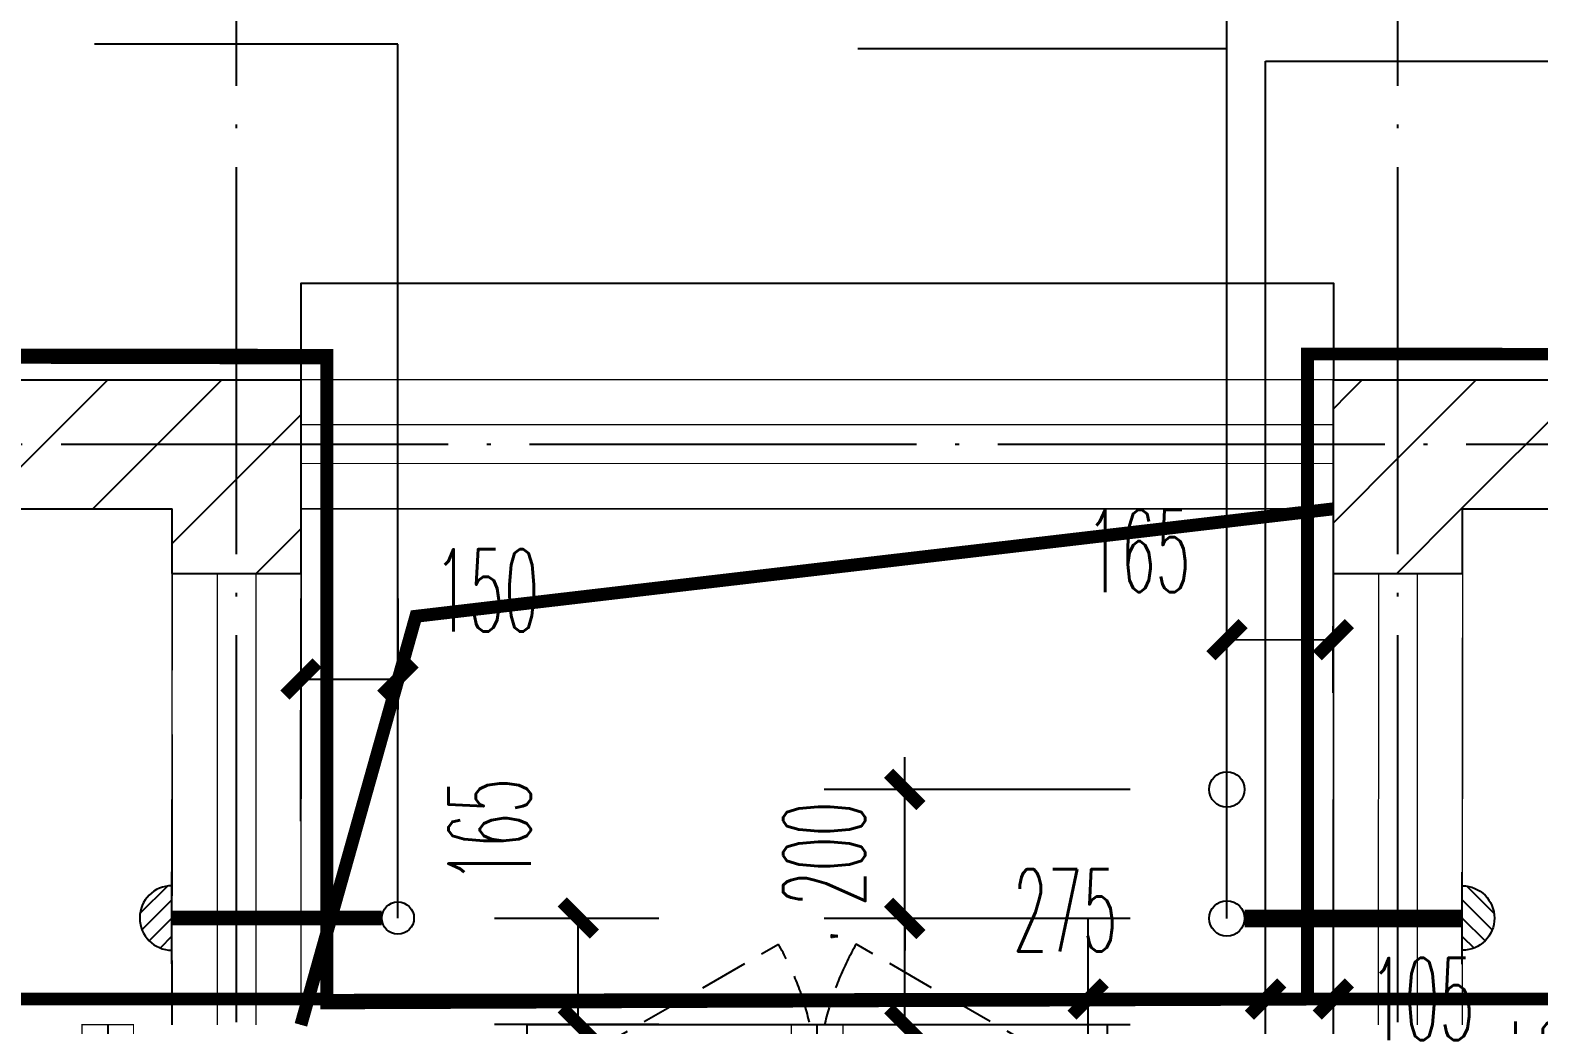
# Model space of a CAD drawing. Extents: x 27938 to 1507990, y 110129 to 923079.
# Drawn here: x 1205644 to 1207982, y 590024 to 591566 of the extents above; entities that cross this region are included whole.
import ezdxf

# ---------------------------------------------------------------- set-up
doc = ezdxf.new("R2010")
doc.units = 0
doc.header["$LTSCALE"] = 1000
doc.header["$MEASUREMENT"] = 0
doc.linetypes.add('DASH', pattern=[0.35, 0.25, -0.1])
doc.linetypes.add('DOTE', pattern=[2.4200000000000004, 2, -0.2, 0.02, -0.2])
for name, color, linetype in [('----建筑底图', 8, 'Continuous'), ('DIM_SYMB', 3, 'Continuous'), ('DIM_凝结', 150, 'Continuous'), ('DIM_废水', 31, 'Continuous'), ('DIM_污水', 2, 'Continuous'), ('DIM_雨水', 4, 'Continuous'), ('DOTE', 1, 'Continuous'), ('LVTRY', 6, 'Continuous'), ('PIPE-凝结', 150, 'N'), ('PIPE-废水', 31, 'TG_F'), ('PUB_HATCH', 8, 'Continuous'), ('VPIPE-凝结', 150, 'N'), ('VPIPE-废水', 31, 'Continuous'), ('VPIPE-雨水', 4, 'Y'), ('WALL', 9, 'Continuous'), ('WINDOW', 4, 'Continuous'), ('WINDOW_TEXT', 7, 'Continuous'), ('机电标识类', 1, 'Continuous'), ('看线', 251, 'Continuous')]:
    doc.layers.add(name, color=color, linetype=linetype)
doc.layers.add('S-L主梁线', color=4, linetype='DASH', plot=False)
for name, color, linetype, lineweight in [('平面-栏杆', 135, 'Continuous', 15), ('平面-看线', 45, 'Continuous', 15), ('平面-空调室内机', 176, 'Continuous', 9), ('空调', 76, 'Continuous', 13)]:
    doc.layers.add(name, color=color, linetype=linetype, lineweight=lineweight)
doc.styles.add('_TCH_DIM_T3', font='SIMPLEX.shx', dxfattribs={"width": 0.4941176470588236, "bigfont": 'GBCBIG.shx'})
doc.styles.add('_TCH_WINDOW', font='SIMPLEX.shx', dxfattribs={"width": 0.7, "height": 3.5, "bigfont": 'GBCBIG.shx'})
doc.styles.get("Standard").update_dxf_attribs({"font": 'gbenor.shx', "bigfont": 'gbcbig.shx'})
doc.styles.add('TG_LINETYPE', font='SIMPLEX', dxfattribs={"width": 0.8, "height": 3, "bigfont": 'HZTXT'})
doc.linetypes.add('N', pattern='A,3,-0.2,["N",Standard,S=0.25,R=0,X=-0.1,Y=-0.115],-0.2', length=3.4)
doc.linetypes.add('TG_F', pattern='A,2,-0.3,["F",TG_LINETYPE,S=0.1,R=0,X=-0.23,Y=-0.15],0', length=2.3)
doc.linetypes.add('Y', pattern='A,3,-0.2,["Y",Standard,S=0.25,R=0,X=-0.1,Y=-0.115],-0.2', length=3.4)
doc.dimstyles.new('_TWT_ARCH&&50', dxfattribs={"dimtxt": 127.5, "dimasz": 50, "dimexe": 125, "dimexo": 150, "dimgap": 61.25000000000001, "dimtad": 1, "dimdec": 0, "dimzin": 0, "dimdsep": 46, "dimtxsty": '_TCH_DIM_T3', "dimblk": 'ARCHTICK', "dimcen": 0.09, "dimclrt": 7, "dimazin": 2, "dimtfac": 1, "dimtdec": 0, "dimtix": 1, "dimtmove": 2, "dimatfit": 3, "dimfxl": 1, "dimtolj": 1, "dimtzin": 0, "dimarcsym": 0})
pattern_1 = [(45, (0, 89.755675), (-88.38838300365748, 88.3883830036575), [])]

# ---------------------------------------------------------------- blocks, each defined once
blk = doc.blocks.new('dongkong')
blk.add_wipeout([(-603756.0415179721, 210770.96306340612), (-603756.0415180603, 210570.80961624245), (-603836.0415181214, 210570.80961593534), (-603836.0415181519, 210770.96306307407)])
at = {"layer": '机电标识类', "color": 250, "linetype": 'DASH', "ltscale": 400}
for p, q in [((-603796.0415180789, 210770.9630630909), (-603796.0415180789, 210570.8096162414)), ((-603896.0415180789, 210670.6929921169), (-603696.0415180789, 210670.6929921169))]:
    blk.add_line(p, q, dxfattribs=at)
at = {"layer": '空调', "color": 6, "linetype": 'DASH', "const_width": 2}
blk.add_lwpolyline([(-603756.0415180789, 210770.9630630909), (-603756.0415180789, 210570.8096162414), (-603836.0415180789, 210570.8096162414), (-603836.0415180789, 210770.9630630909)], close=True, dxfattribs=at)
blk = doc.blocks.new('A$C7A951E79')
at = {"layer": 'LVTRY'}
for p, q in [((-0.03019816137384623, -71.1504577078158), (0.03032669913955033, 71.45330783701502)), ((-7.071067817567382, 49.49747468566056), (-49.49747468711575, 7.071067807148211)), ((0.01200970011996105, 28.29628095228691), (-46.54583911696682, -18.26156787434593)), ((0, 0), (-35.35533905785996, -35.35533906542696)), ((-0.01200970011996105, -28.29628095240332), (-18.26156786479987, -46.54583912075032))]:
    blk.add_line(p, q, dxfattribs=at)
blk.add_arc((6.426847539842129e-05, 0.1514250643085688), 49.94917711705559, 89.97568208789981, 269.9756820878998, dxfattribs=at)
blk.add_point((0, 0), dxfattribs=at)
blk = doc.blocks.new('A$C42425DA4')
blk.add_blockref('A$C7A951E79', (0, 0))
at = {"xscale": -1}
blk.add_blockref('A$C7A951E79', (1999.999956012238, -0.1018388064112514), dxfattribs=at)
blk = doc.blocks.new('$WINLIB2D$00000001')
at = {"color": 0}
for points in [[(-0.4999999999999964, 0.5000000000000142), (-0.4999999999999964, -0.4999999999999858)], [(-0.4999999999999964, 0.5000000000000142), (0.5000000000000036, 0.5000000000000142)], [(0.5000000000000036, -0.4999999999999858), (0.5000000000000036, 0.5000000000000142)], [(0.5000000000000036, 0.1666666666666714), (-0.4999999999999964, 0.1666666666666714)], [(0.5000000000000036, -0.1666666666666572), (-0.4999999999999964, -0.1666666666666572)], [(-0.4999999999999964, -0.4999999999999858), (0.5000000000000036, -0.4999999999999858)]]:
    blk.add_lwpolyline(points, dxfattribs=at)
blk = doc.blocks.new('A$C149A4CC3')
at = {"layer": 'PUB_HATCH'}
h = blk.add_hatch(dxfattribs=at)
h.set_pattern_fill('普通砖', color=256, scale=50, style=0)
h.set_pattern_definition(pattern_1)
h.paths.add_polyline_path([(-20799.99999974663, -15710.08435559255), (-20400.00000048985, -15710.08435562209), (-20200.00000049461, -15510.08435563704), (-20799.99999973183, -15510.08435559255)])
h = blk.add_hatch(dxfattribs=at)
h.set_pattern_fill('普通砖', color=256, scale=50, style=0)
h.set_pattern_definition(pattern_1)
h.paths.add_polyline_path([(-20200.0000004872, -15810.08435551089), (-20200.00000049461, -15510.08435563704), (-20400.00000048985, -15710.08435562209), (-20400.0000004872, -15810.08435551589)])
h = blk.add_hatch(dxfattribs=at)
h.set_pattern_fill('普通砖', color=256, scale=50, style=0)
h.set_pattern_definition(pattern_1)
h.paths.add_polyline_path([(-18600.00000050065, -15510.08435540862), (-18400.00000049476, -15710.08435540441), (-18000.00000079796, -15710.08435539628), (-18000.00000080205, -15510.08435539628)])
h = blk.add_hatch(dxfattribs=at)
h.set_pattern_fill('普通砖', color=256, scale=50, style=0)
h.set_pattern_definition(pattern_1)
h.paths.add_polyline_path([(-18400.00000049174, -15810.08435551095), (-18400.00000049476, -15710.08435540441), (-18600.00000050065, -15510.08435540862), (-18600.00000049174, -15810.084355517)])
at = {"color": 8, "linetype": 'DASH', "ltscale": 0.8, "const_width": 20}
for points in [[(-14839.99898536177, -13020.08434792334), (-14839.99898393685, -14670.08434783138), (-16940.00000092911, -14670.08434769692), (-16940.00000091607, -15470.08435546752), (-18640.00000035611, -15470.08435546275), (-18640.00000048906, -16470.08435553045), (-20160.00000045518, -16470.08435557876), (-20160.00000047975, -15470.08435566269), (-23339.99999742268, -15470.08435546857), (-23339.99999803479, -16470.08435543819), (-25139.99999982852, -16470.08435532777), (-25139.9999996688, -24650.08435557463), (-22160.00000056915, -24650.08435531799), (-22160.0000005943, -24050.08434774348), (-15839.99961122498, -24050.08434784733), (-15839.98793711653, -25250.09283952595), (-15090.00000029581, -25250.08478523022), (-15090.0000002716, -25850.08435492183), (-9908.973917921423, -25850.08435449965)], [(-18640.00000048906, -16470.08494295884), (-16940.00000086986, -16470.08437112049), (-16940.00000086986, -15710.08530140889)], [(-23339.99999803479, -16470.08435206983), (-20160.00000045518, -16470.08566705935)]]:
    blk.add_lwpolyline(points, dxfattribs=at)
at = {"layer": 'DOTE', "color": 169, "linetype": 'DOTE', "ltscale": 0.3}
for p, q in [((-20300.00000039814, -19410.08434694167), (-20300.00000039814, -11458.04734790955)), ((-18500.00000030769, -19410.08434694167), (-18499.99999972212, -11458.04734790955)), ((25039.89799962282, -15610.08435363509), (-25818.76699962281, -15610.08435363503))]:
    blk.add_line(p, q, dxfattribs=at)
at = {"layer": 'VPIPE-凝结', "color": 8, "ltscale": 0.1}
for p, q in [((-20090.00291887776, -16344.54390998889), (-20400.22683947522, -16344.5439277101)), ((-18709.99447496387, -16344.54390998889), (-18400.22684023099, -16344.54392768408))]:
    blk.add_line(p, q, dxfattribs=at)
at = {"layer": 'WALL', "color": 8}
for p, q in [((-20799.99999973183, -15510.08435559255), (-20200.00000049461, -15510.08435563704)), ((-20200.0000004872, -15810.08435551089), (-20200.00000049461, -15510.08435563704)), ((-18600.00000050065, -15510.08435540862), (-18000.00000080205, -15510.08435539628)), ((-18600.00000049174, -15810.084355517), (-18600.00000050065, -15510.08435540862)), ((-20799.99999974663, -15710.08435559255), (-20400.00000048985, -15710.08435562209)), ((-20400.0000004872, -15810.08435551589), (-20400.00000048985, -15710.08435562209)), ((-18400.00000049476, -15710.08435540441), (-18000.00000079796, -15710.08435539628)), ((-18400.00000049174, -15810.08435551095), (-18400.00000049476, -15710.08435540441)), ((-20400.0000004872, -15810.08435551589), (-20200.0000004872, -15810.08435551089)), ((-18600.00000049174, -15810.084355517), (-18400.00000049174, -15810.08435551095))]:
    blk.add_line(p, q, dxfattribs=at)
at = {"layer": 'WINDOW', "color": 8, "linetype": 'DASH', "ltscale": 0.3}
for points in [[(-19849.90779484692, -16610.08434715233), (-19460.15460553835, -16385.15668883634, -0.131605288826864), (-19399.90779479709, -16610.08434712357)], [(-18949.90779474727, -16610.08434715233), (-19339.66098405584, -16385.15668883634, 0.131605288826864), (-19399.90779479709, -16610.08434712357)]]:
    blk.add_lwpolyline(points, format="xyb", dxfattribs=at)
at = {"layer": '平面-栏杆', "color": 8}
for points in [[(-18600.00000051619, -15580.03744550154), (-20199.99739940744, -15579.78725721588)], [(-18600.00000051619, -15640.03744550154), (-20199.99739940744, -15639.78725721588)], [(-20330.00000048929, -15810.08435551584), (-20330.29709915479, -16510.08175429219)], [(-20270.00000048929, -15810.08435551584), (-20270.29709915479, -16510.08175429219)], [(-18530.00000049372, -15810.084355517), (-18530.29709915922, -16510.08175429335)], [(-18470.00000049372, -15810.084355517), (-18470.29709915922, -16510.08175429335)]]:
    blk.add_lwpolyline(points, dxfattribs=at)
at = {"layer": '平面-看线', "color": 8}
blk.add_line((-18600.29709918017, -16510.08413533558), (-18600.00000051421, -15810.084355517), dxfattribs=at)
at = {"layer": '平面-看线', "color": 8, "linetype": 'DASH', "ltscale": 0.3}
blk.add_lwpolyline([(-18600.00000056764, -15510.08435584145), (-20200.00000063563, -15510.08435588103)], dxfattribs=at)
at = {"layer": '平面-看线', "color": 8}
for points in [[(-18600.00000056252, -15710.08435584145), (-20200.00000063051, -15710.08435588103)], [(-20200.00000048976, -15810.08435551584), (-20200.29709915526, -16510.08175429219)], [(-18400.00000049418, -15810.084355517), (-18400.29709915968, -16510.08175429335)]]:
    blk.add_lwpolyline(points, dxfattribs=at)
at = {"layer": '看线', "color": 8, "ltscale": 0.5}
blk.add_lwpolyline([(-20200.00000055623, -15510.08435557765), (-20200.00000055623, -15360.08435557765), (-18600.00000037835, -15360.08435552922), (-18600.00000036159, -15510.08435546287)], dxfattribs=at)
at = {"color": 8}
blk.add_blockref('A$C42425DA4', (-20400.22683947522, -16344.5439277101), dxfattribs=at)
at = {"layer": '平面-空调室内机', "color": 8, "ltscale": 0.3}
blk.add_blockref('dongkong', (583296.2499247243, -227280.77352894), dxfattribs=at)
at = {"layer": '平面-空调室内机', "color": 8, "ltscale": 0.3, "xscale": -1, "rotation": 180}
blk.add_blockref('dongkong', (584396.0415194136, 194060.7256675176), dxfattribs=at)
at = {"color": 8, "const_width": 20}
blk.add_lwpolyline([(-20200.29709619551, -16510.08580680023), (-20022.0641191972, -15876.66944902675), (-18599.99999751628, -15710.08436908835)], dxfattribs=at)
at = {"layer": '平面-看线', "color": 8}
blk.add_line((-20400.29709917575, -16510.08413533441), (-20400.00000050978, -15810.08435551584), dxfattribs=at)
at = {"layer": 'WINDOW', "color": 8}
ref = blk.add_blockref('$WINLIB2D$00000001', (-19400.00000050373, -16610.08435555809), dxfattribs=dict(at, xscale=-900, yscale=-200, zscale=-900, rotation=1.823162473766424e-09))
ref.add_attrib('A', 'C0914', (-19379.24483426109, -16374.70894857144), dxfattribs={"layer": 'WINDOW_TEXT', "color": 8, "ltscale": 0.5, "height": 4.25, "rotation": 1.823162473766424e-09, "style": '_TCH_WINDOW', "width": 0.4941176470588236})
blk = doc.blocks.new('A$C63B2058D')
at = {"layer": 'S-L主梁线', "color": 0, "linetype": 'ByBlock', "lineweight": 18}
for p, q in [((-6649.999983094633, 5299.999992515659), (-9649.987682730774, 5299.999992515659)), ((-4849.9897186819, 5299.999992515659), (-6649.999983094633, 5299.999992515659)), ((-3249.999826553976, 5299.999992515659), (-4849.9897186819, 5299.999992515659)), ((-6549.998931604205, 5099.999992515659), (-4949.9897186819, 5099.999992515659)), ((-6549.990519724903, 4299.999985628121), (-6549.998931604205, 5099.999992515659)), ((-4949.9897186819, 5099.999992515717), (-4949.9897186819, 4299.99999295664)), ((-5299.908772778523, 4299.999993328529), (-6199.989468845073, 4299.999985175149))]:
    blk.add_line(p, q, dxfattribs=at)
at = {"layer": 'S-L主梁线', "color": 0, "linetype": 'DASH', "lineweight": 18}
for p, q in [((-9449.98798707046, 5099.999992515659), (-6749.998931615264, 5099.999992515659)), ((-6749.998931615264, 5099.999992515659), (-6749.990519735962, 4299.999985628121)), ((-4749.9897186819, 5099.999992515659), (-3249.999826553976, 5099.999992515659)), ((-4749.9897186819, 4299.999992544123), (-4749.9897186819, 5099.999992515659))]:
    blk.add_line(p, q, dxfattribs=at)
blk = doc.blocks.new('_ArchTick')
at = {"color": 0, "linetype": 'ByBlock', "const_width": 0.4}
blk.add_lwpolyline([(-0.5, -0.5), (0.5, 0.5)], dxfattribs=at)
blk = doc.blocks.new('*D442')
at = {"layer": 'Defpoints', "color": 0}
for p in [(1206213.763988125, 590560.0953792701), (1206063.379889313, 590189.579857677), (1206213.606703812, 590189.5160971741)]:
    blk.add_point(p, dxfattribs=at)
at = {"layer": 'DIM_SYMB', "color": 0, "lineweight": -2}
for p, q in [((1206063.443553544, 590339.5798441665), (1206063.590227152, 590685.1591285142)), ((1206213.670368042, 590339.5160836637), (1206213.81704165, 590685.0953680114)), ((1206063.537173626, 590560.159139773), (1206213.763988125, 590560.0953792701))]:
    blk.add_line(p, q, dxfattribs=at)
at = {"layer": 'DIM_SYMB', "color": 0, "lineweight": -2, "xscale": 50, "yscale": 50, "zscale": 50}
for p, rotation in [((1206063.537173626, 590560.159139773), 179.9756820544619), ((1206213.763988125, 590560.0953792701), 359.9756820544619)]:
    blk.add_blockref('_ArchTick', p, dxfattribs=dict(at, rotation=rotation))
at = {"layer": 'DIM_SYMB', "color": 7, "insert": (1206351.322334619, 590697.5370080076), "char_height": 127.5, "attachment_point": 5, "rotation": 359.97568205446186, "style": '_TCH_DIM_T3'}
blk.add_mtext('\\A1;150', dxfattribs=at)
blk = doc.blocks.new('*D443')
at = {"layer": 'Defpoints', "color": 0}
for p in [(1206213.606703812, 590189.5160971743), (1206493.312000002, 590189.5160971743), (1206213.606703817, 590024.9756559494)]:
    blk.add_point(p, dxfattribs=at)
at = {"layer": 'DIM_SYMB', "color": 0, "lineweight": -2}
for p, q in [((1206363.606703812, 590189.5160971743), (1206618.312000002, 590189.5160971743)), ((1206493.312000002, 590024.9756559494), (1206493.312000002, 590189.5160971743)), ((1206363.606703817, 590024.9756559494), (1206618.312000002, 590024.9756559494))]:
    blk.add_line(p, q, dxfattribs=at)
at = {"layer": 'DIM_SYMB', "color": 0, "lineweight": -2, "xscale": 50, "yscale": 50, "zscale": 50}
for p, rotation in [((1206493.312000002, 590189.5160971743), 90), ((1206493.312000002, 590024.9756559494), 270)]:
    blk.add_blockref('_ArchTick', p, dxfattribs=dict(at, rotation=rotation))
at = {"layer": 'DIM_SYMB', "color": 7, "insert": (1206355.811999995, 590325.2660971787), "char_height": 127.5, "attachment_point": 5, "rotation": 90, "style": '_TCH_DIM_T3'}
blk.add_mtext('\\A1;165', dxfattribs=at)
blk = doc.blocks.new('*D444')
at = {"layer": 'Defpoints', "color": 0}
for p in [(1206999.36499521, 590388.9752524274), (1207498.609621041, 590388.9752524274), (1207498.609568191, 590188.9752524274)]:
    blk.add_point(p, dxfattribs=at)
at = {"layer": 'DIM_SYMB', "color": 0, "lineweight": -2}
for p, q in [((1206999.36499521, 590388.9752524274), (1206999.36499521, 590438.9752524274)), ((1207348.609621041, 590388.9752524274), (1206874.36499521, 590388.9752524274)), ((1206999.36499521, 590188.9752524274), (1206999.36499521, 590388.9752524274)), ((1207348.609568191, 590188.9752524274), (1206874.36499521, 590188.9752524274)), ((1206999.36499521, 590188.9752524274), (1206999.36499521, 590138.9752524274))]:
    blk.add_line(p, q, dxfattribs=at)
at = {"layer": 'DIM_SYMB', "color": 0, "lineweight": -2, "xscale": 50, "yscale": 50, "zscale": 50}
for p, rotation in [((1206999.36499521, 590388.9752524274), 270), ((1206999.36499521, 590188.9752524274), 90)]:
    blk.add_blockref('_ArchTick', p, dxfattribs=dict(at, rotation=rotation))
at = {"layer": 'DIM_SYMB', "color": 7, "insert": (1206874.364995209, 590288.9752524275), "char_height": 127.5, "attachment_point": 5, "rotation": 90, "style": '_TCH_DIM_T3'}
blk.add_mtext('\\A1;200', dxfattribs=at)
blk = doc.blocks.new('*D445')
at = {"layer": 'Defpoints', "color": 0}
for p in [(1206999.364946985, 590188.9752524279), (1207498.609568191, 590188.9752524279), (1207498.609524591, 590023.9751650107)]:
    blk.add_point(p, dxfattribs=at)
at = {"layer": 'DIM_SYMB', "color": 0, "lineweight": -2}
for p, q in [((1207348.609568191, 590188.9752524279), (1206874.364946985, 590188.9752524279)), ((1206999.364946985, 590023.9751650107), (1206999.364946985, 590188.9752524279)), ((1207348.609524591, 590023.9751650107), (1206874.364946985, 590023.9751650107))]:
    blk.add_line(p, q, dxfattribs=at)
at = {"layer": 'DIM_SYMB', "color": 0, "lineweight": -2, "xscale": 50, "yscale": 50, "zscale": 50}
for p, rotation in [((1206999.364946985, 590188.9752524279), 90), ((1206999.364946985, 590023.9751650107), 270)]:
    blk.add_blockref('_ArchTick', p, dxfattribs=dict(at, rotation=rotation))
at = {"layer": 'DIM_SYMB', "color": 7, "insert": (1206861.864888851, 589886.4753332669), "char_height": 127.5, "attachment_point": 5, "rotation": 90, "style": '_TCH_DIM_T3'}
blk.add_mtext('\\A1;165', dxfattribs=at)
blk = doc.blocks.new('*D446')
at = {"layer": 'Defpoints', "color": 0}
for p in [(1207558.520286225, 590063.9756559918), (1207283.517839274, 589718.9750492861), (1207558.520286225, 589718.9750492921)]:
    blk.add_point(p, dxfattribs=at)
at = {"layer": 'DIM_SYMB', "color": 0, "lineweight": -2}
for p, q in [((1207283.517839274, 589868.9750492861), (1207283.517839274, 590188.9756559918)), ((1207558.520286225, 589868.9750492921), (1207558.520286225, 590188.9756559918)), ((1207283.517839274, 590063.9756559918), (1207558.520286225, 590063.9756559918))]:
    blk.add_line(p, q, dxfattribs=at)
at = {"layer": 'DIM_SYMB', "color": 0, "lineweight": -2, "xscale": 50, "yscale": 50, "zscale": 50, "rotation": 180}
blk.add_blockref('_ArchTick', (1207283.517839274, 590063.9756559918), dxfattribs=at)
at = {"layer": 'DIM_SYMB', "color": 0, "lineweight": -2, "xscale": 50, "yscale": 50, "zscale": 50}
blk.add_blockref('_ArchTick', (1207558.520286225, 590063.9756559918), dxfattribs=at)
at = {"layer": 'DIM_SYMB', "color": 7, "insert": (1207247.841, 590201.4756559919), "char_height": 127.5, "attachment_point": 5, "style": '_TCH_DIM_T3'}
blk.add_mtext('\\A1;275', dxfattribs=at)
blk = doc.blocks.new('*D447')
at = {"layer": 'Defpoints', "color": 0}
for p in [(1207663.606702034, 590063.975655996), (1207558.520286225, 589718.9750492921), (1207663.606702034, 589718.9750492944)]:
    blk.add_point(p, dxfattribs=at)
at = {"layer": 'DIM_SYMB', "color": 0, "lineweight": -2}
for p, q in [((1207558.520286225, 589868.9750492921), (1207558.520286225, 590188.975655996)), ((1207663.606702034, 589868.9750492944), (1207663.606702034, 590188.975655996)), ((1207558.520286225, 590063.975655996), (1207508.520286225, 590063.975655996)), ((1207558.520286225, 590063.975655996), (1207663.606702034, 590063.975655996)), ((1207663.606702034, 590063.975655996), (1207713.606702034, 590063.975655996))]:
    blk.add_line(p, q, dxfattribs=at)
at = {"layer": 'DIM_SYMB', "color": 0, "lineweight": -2, "xscale": 50, "yscale": 50, "zscale": 50}
blk.add_blockref('_ArchTick', (1207558.520286225, 590063.975655996), dxfattribs=at)
at = {"layer": 'DIM_SYMB', "color": 0, "lineweight": -2, "xscale": 50, "yscale": 50, "zscale": 50, "rotation": 180}
blk.add_blockref('_ArchTick', (1207663.606702034, 590063.975655996), dxfattribs=at)
at = {"layer": 'DIM_SYMB', "color": 7, "insert": (1207801.106748278, 590063.975128276), "char_height": 127.5, "attachment_point": 5, "style": '_TCH_DIM_T3'}
blk.add_mtext('\\A1;105', dxfattribs=at)
blk = doc.blocks.new('*D448')
at = {"layer": 'Defpoints', "color": 0}
for p in [(1207663.563048077, 590621.12192057), (1207498.609568192, 590388.9752524276), (1207663.464489113, 590388.9052835812)]:
    blk.add_point(p, dxfattribs=at)
at = {"layer": 'DIM_SYMB', "color": 0, "lineweight": -2}
for p, q in [((1207498.673232206, 590538.9752389173), (1207498.761180501, 590746.1918781578)), ((1207663.528153127, 590538.9052700709), (1207663.616101422, 590746.1219093114)), ((1207498.708127156, 590621.1918894164), (1207663.563048077, 590621.12192057))]:
    blk.add_line(p, q, dxfattribs=at)
at = {"layer": 'DIM_SYMB', "color": 0, "lineweight": -2, "xscale": 50, "yscale": 50, "zscale": 50}
for p, rotation in [((1207498.708127156, 590621.1918894164), 179.9756821371625), ((1207663.563048077, 590621.12192057), 359.9756821371625)]:
    blk.add_blockref('_ArchTick', p, dxfattribs=dict(at, rotation=rotation))
at = {"layer": 'DIM_SYMB', "color": 7, "insert": (1207361.26649822, 590758.7502357115), "char_height": 127.5, "attachment_point": 5, "rotation": 359.9756821371625, "style": '_TCH_DIM_T3'}
blk.add_mtext('\\A1;165', dxfattribs=at)
blk = doc.blocks.new('*D450')
at = {"layer": 'Defpoints', "color": 0}
for p in [(1207463.520265805, 589823.9750471319), (1208147.13164229, 589823.9750471319), (1207463.520265805, 589718.9750492922)]:
    blk.add_point(p, dxfattribs=at)
at = {"layer": 'DIM_SYMB', "color": 0, "lineweight": -2}
for p, q in [((1208147.13164229, 589823.9750471319), (1208147.13164229, 589873.9750471319)), ((1207613.520265805, 589823.9750471319), (1208272.13164229, 589823.9750471319)), ((1208147.13164229, 589718.9750492922), (1208147.13164229, 589823.9750471319)), ((1207613.520265805, 589718.9750492922), (1208272.13164229, 589718.9750492922)), ((1208147.13164229, 589718.9750492922), (1208147.13164229, 589668.9750492922))]:
    blk.add_line(p, q, dxfattribs=at)
at = {"layer": 'DIM_SYMB', "color": 0, "lineweight": -2, "xscale": 50, "yscale": 50, "zscale": 50}
for p, rotation in [((1208147.13164229, 589823.9750471319), 270), ((1208147.13164229, 589718.9750492922), 90)]:
    blk.add_blockref('_ArchTick', p, dxfattribs=dict(at, rotation=rotation))
at = {"layer": 'DIM_SYMB', "color": 7, "insert": (1208009.63164229, 589961.4750471319), "char_height": 127.5, "attachment_point": 5, "rotation": 90, "style": '_TCH_DIM_T3'}
blk.add_mtext('\\A1;105', dxfattribs=at)

msp = doc.modelspace()

# ---------------------------------------------------------------- block references
at = {"layer": '----建筑底图'}
msp.add_blockref('A$C149A4CC3', (1226263.606702472, 606534.0600115282), dxfattribs=at)

# ---------------------------------------------------------------- next in the draw order: linework, layer by layer
at = {"layer": 'DIM_凝结'}
for p, q in [((1206213.606703812, 591544.4650938115), (1205743.29603521, 591544.4650938115)), ((1206213.606703812, 590189.5160971741), (1206213.606703812, 591544.4650938115))]:
    msp.add_line(p, q, dxfattribs=at)
at = {"layer": 'DIM_废水'}
for p, q in [((1207498.609568192, 591537.3510938116), (1206926.577851414, 591537.3510938116)), ((1207498.609568192, 590188.9752524275), (1207498.609568192, 591537.3510938116))]:
    msp.add_line(p, q, dxfattribs=at)
at = {"layer": 'DIM_污水'}
for p, q in [((1207558.421264747, 589718.9756652019), (1207558.421264747, 591517.8590938116)), ((1207558.421264747, 591517.8590938116), (1208261.077405204, 591517.8590938116))]:
    msp.add_line(p, q, dxfattribs=at)
at = {"layer": 'DIM_雨水'}
msp.add_line((1207498.609568192, 590388.9752524275), (1207498.609568192, 592090.1840938115), dxfattribs=at)
at = {"layer": 'PIPE-凝结', "ltscale": 0.25, "const_width": 22.5}
msp.add_lwpolyline([(1206188.606703812, 590189.5160962207), (1205863.379862997, 590189.516083818)], dxfattribs=at)
at = {"layer": 'PIPE-废水', "ltscale": 0.25, "const_width": 27.5}
msp.add_lwpolyline([(1207526.109565715, 590188.9635806519), (1207863.379566988, 590188.8204337382)], dxfattribs=at)
at = {"layer": 'VPIPE-凝结'}
msp.add_circle((1206213.606703812, 590189.5160971741), 25, dxfattribs=at)
at = {"layer": 'VPIPE-废水'}
msp.add_circle((1207498.609568192, 590188.9752524275), 27.5, dxfattribs=at)
at = {"layer": 'VPIPE-雨水'}
msp.add_circle((1207498.609568192, 590388.9752524275), 27.5, dxfattribs=at)

# ---------------------------------------------------------------- next in the draw order: block references
at = {"layer": 'S-L主梁线', "color": 225, "linetype": 'ByBlock', "lineweight": 18}
msp.add_blockref('A$C63B2058D', (1212613.606707373, 585723.9756636247), dxfattribs=at)

# ---------------------------------------------------------------- next in the draw order: dimensions: what is measured, and where the dimension line sits
at = {"layer": 'DIM_SYMB'}
for base, p1, p2, angle, picture, middle in [((1207663.563048077, 590621.12192057), (1207498.609568192, 590388.9752524275), (1207663.464489112, 590388.9052835811), 359.9756821371624, '*D448', (1207361.26649822, 590758.7502357115)), ((1206213.763988125, 590560.0953792701), (1206063.379889313, 590189.579857677), (1206213.606703812, 590189.5160971741), 359.97568205446197, '*D442', (1206351.322334619, 590697.5370080076)), ((1206493.312000002, 590189.5160971743), (1206213.606703817, 590024.9756559494), (1206213.606703812, 590189.5160971743), 90.00000000170259, '*D443', (1206355.811999995, 590325.2660971787)), ((1207558.520286225, 590063.9756559918), (1207283.517839274, 589718.9750492861), (1207558.520286225, 589718.9750492921), 1.236990582992317e-09, '*D446', (1207247.841, 590201.4756559919)), ((1206999.364946985, 590188.9752524279), (1207498.609524591, 590023.9751650107), (1207498.609568191, 590188.9752524279), 89.99998485999791, '*D445', (1206861.864888851, 589886.4753332669)), ((1207663.606702034, 590063.975655996), (1207558.520286225, 589718.9750492921), (1207663.606702034, 589718.9750492944), 1.269451728845984e-09, '*D447', (1207801.106748278, 590063.975128276)), ((1208147.13164229, 589823.9750471319), (1207463.520265805, 589718.9750492922), (1207463.520265805, 589823.9750471319), 90, '*D450', (1208009.63164229, 589961.4750471319))]:
    dim = msp.add_linear_dim(base=base, p1=p1, p2=p2, angle=angle, dimstyle='_TWT_ARCH&&50', dxfattribs=at)
    dim.commit()
    dim.dimension.update_dxf_attribs({"geometry": picture, "text_midpoint": middle, "dimtype": 129})
dim = msp.add_aligned_dim(p1=(1207498.609568191, 590188.9752524274), p2=(1207498.609621041, 590388.9752524274), distance=499.24462583100546, dimstyle='_TWT_ARCH&&50', dxfattribs=at)
dim.commit()
dim.dimension.update_dxf_attribs({"geometry": '*D444', "text_midpoint": (1206874.364995209, 590288.9752524275)})

doc.saveas('drawing.dxf')
